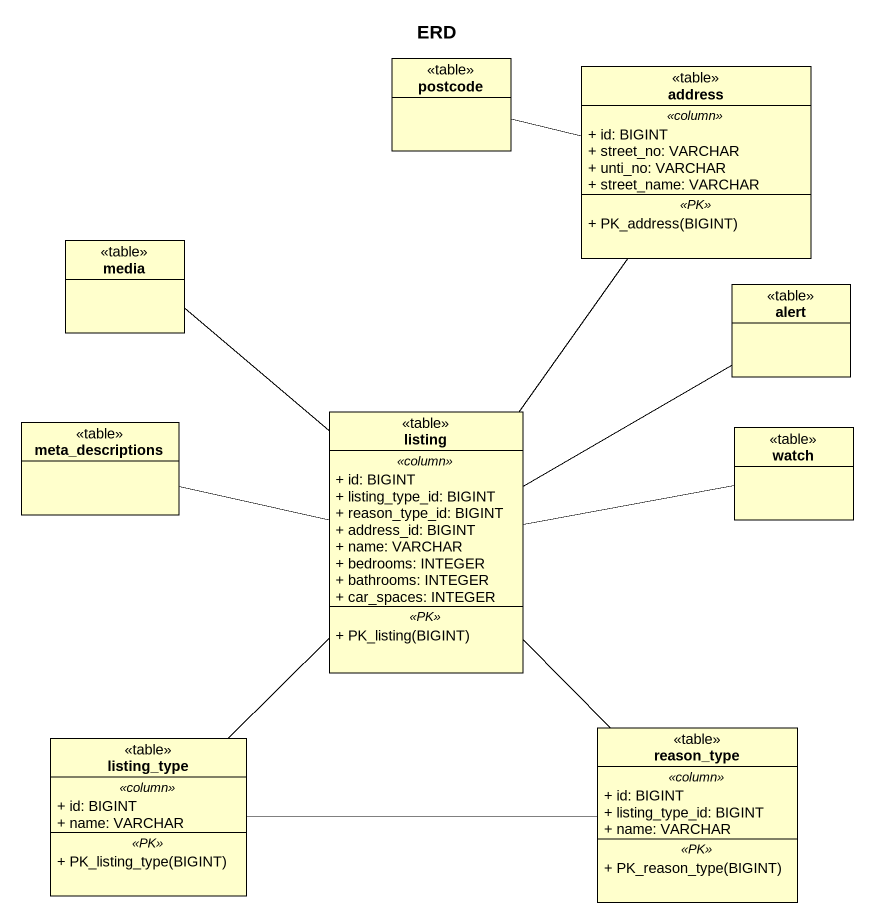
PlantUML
@startuml
title ERD
hide circle
hide empty members
skinparam classAttributeIconSize 0
class postcode <<table>>
class address <<table>> {
  .. <<column>> ..
  + id: BIGINT
  + street_no: VARCHAR
  + unti_no: VARCHAR
  + street_name: VARCHAR
  .. <<PK>> ..
  + PK_address(BIGINT)
}
class media <<table>>
class alert <<table>>
class listing <<table>> {
  .. <<column>> ..
  + id: BIGINT
  + listing_type_id: BIGINT
  + reason_type_id: BIGINT
  + address_id: BIGINT
  + name: VARCHAR
  + bedrooms: INTEGER
  + bathrooms: INTEGER
  + car_spaces: INTEGER
  .. <<PK>> ..
  + PK_listing(BIGINT)
}
class meta_descriptions <<table>>
class watch <<table>>
class listing_type <<table>> {
  .. <<column>> ..
  + id: BIGINT
  + name: VARCHAR
  .. <<PK>> ..
  + PK_listing_type(BIGINT)
}
class reason_type <<table>> {
  .. <<column>> ..
  + id: BIGINT
  + listing_type_id: BIGINT
  + name: VARCHAR
  .. <<PK>> ..
  + PK_reason_type(BIGINT)
}
postcode -right- address
listing -up- address
listing -up- media
listing -right- alert
listing -left- meta_descriptions
listing -right- watch
listing -- listing_type
listing -- reason_type
listing_type -right- reason_type
@enduml
